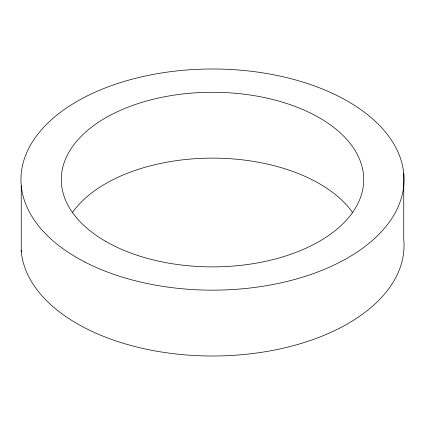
<?xml version="1.0" encoding="UTF-8"?>
<svg xmlns="http://www.w3.org/2000/svg" width="425" height="425" viewBox="0 0 425 425"><rect width="100%" height="100%" fill="white"/><g stroke="black" fill="none" stroke-linecap="round" stroke-linejoin="round"><path stroke-width="0.64" d="M403.75 173.474L403.75 239.323A191.542 110.585 0 0 1 221.94 355.874A191.542 110.585 0 0 1 21.138 250.224M21.25 185.677L21.25 251.526M72.415 212.548A151.215 87.306 0 0 1 212.5 158.121A151.215 87.306 0 0 1 352.585 212.548M84.74 261.965A191.542 110.585 0 0 0 399.967 202.258A191.542 110.585 0 0 0 152.793 74.497A191.542 110.585 0 0 0 84.74 261.965M105.575 241.31A151.215 87.306 0 0 0 358.567 202.173A151.215 87.306 0 0 0 173.363 95.248A151.215 87.306 0 0 0 105.575 241.31"/></g></svg>
